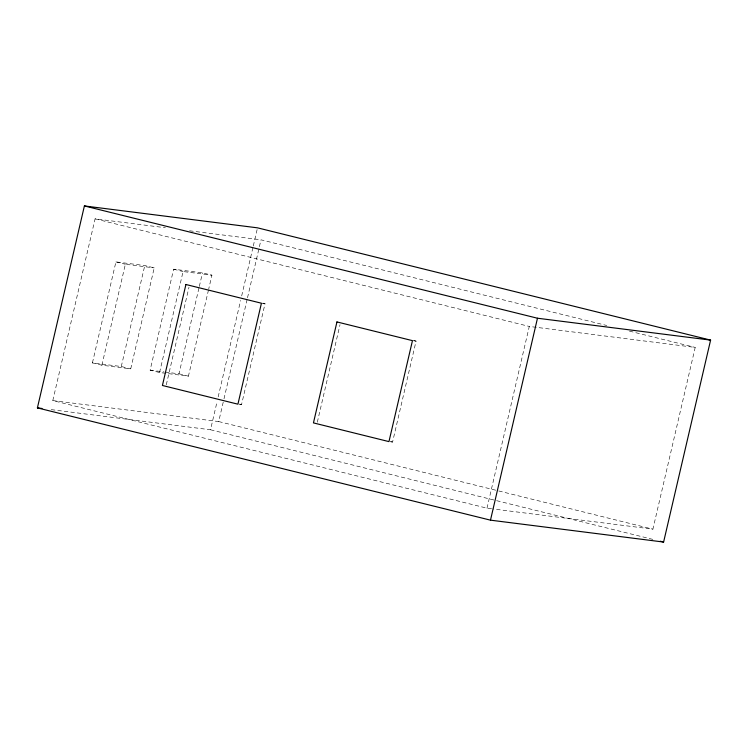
<?xml version="1.0" encoding="UTF-8"?>
<svg xmlns="http://www.w3.org/2000/svg" width="748" height="748" viewBox="0 0 748 748"><rect width="100%" height="100%" fill="white"/><g stroke="black" fill="none" stroke-linecap="round" stroke-linejoin="round"><path stroke-width="0.56" stroke-dasharray="3.74 2.81" d="M491.614 508.762L487.004 508.182L52.799 400.582L95.09 218.837L165.373 227.729M92.425 362.874L115.921 261.903L144.775 265.549L154.219 267.887L130.722 368.858L101.868 365.211L92.425 362.874L121.279 366.52L130.722 368.858M101.868 365.211L125.365 264.24L154.219 267.887M121.279 366.52L144.775 265.549M208.496 289.934L188.431 376.16L159.576 372.513L150.133 370.166L173.63 269.205L202.484 272.852L211.927 275.189L208.757 288.803M159.576 372.513L183.073 271.543L211.927 275.189M166.29 384.79L188.992 287.223M165.14 372.065L178.987 373.822L199.052 287.597M199.323 286.465L202.484 272.852M51.247 409.633L210.525 429.773L217.126 401.414M218.182 396.879L240.622 300.444M241.679 295.909L253.03 247.121M253.291 245.989L257.518 227.841M52.799 400.582L218.706 421.563L223.727 399.984M223.989 398.843L247.251 298.882M247.513 297.751L260.996 239.818L606.778 325.502M239.734 404.416L241.539 404.64L265.035 303.669L262.782 303.108M317.32 422.218L340.022 324.651M390.765 441.834L392.569 442.068L416.066 341.097L413.812 340.536M487.004 508.182L529.294 326.437L695.201 347.418L652.91 529.163L492.764 508.911M189.562 230.786L260.996 239.818M262.333 303.323L265.035 303.669M413.364 340.751L416.066 341.097M150.133 370.166L163.99 371.924M629.451 331.121L695.201 347.418M95.09 218.837L529.294 326.437M173.63 269.205L183.073 271.543M115.921 261.903L125.365 264.24M178.987 373.822L188.431 376.16M239.285 404.079L241.539 404.64M390.316 441.507L392.569 442.068M218.706 421.563L497.598 490.669M498.729 490.959L652.91 529.163M210.525 429.773L653.415 539.532"/><path stroke-width="1.12" d="M37.4 407.884L84.393 205.943L257.518 227.841L710.6 340.116L663.607 542.057L490.482 520.159L37.4 407.884L42.019 408.473M490.482 520.159L537.475 318.227L710.6 340.116M84.393 205.943L537.475 318.227M660.213 541.215L663.607 542.057M185.915 284.502L162.419 385.472L237.929 404.182L261.426 303.211L185.915 284.502M336.946 321.93L313.449 422.901L388.96 441.61L412.457 340.639L336.946 321.93"/></g></svg>
